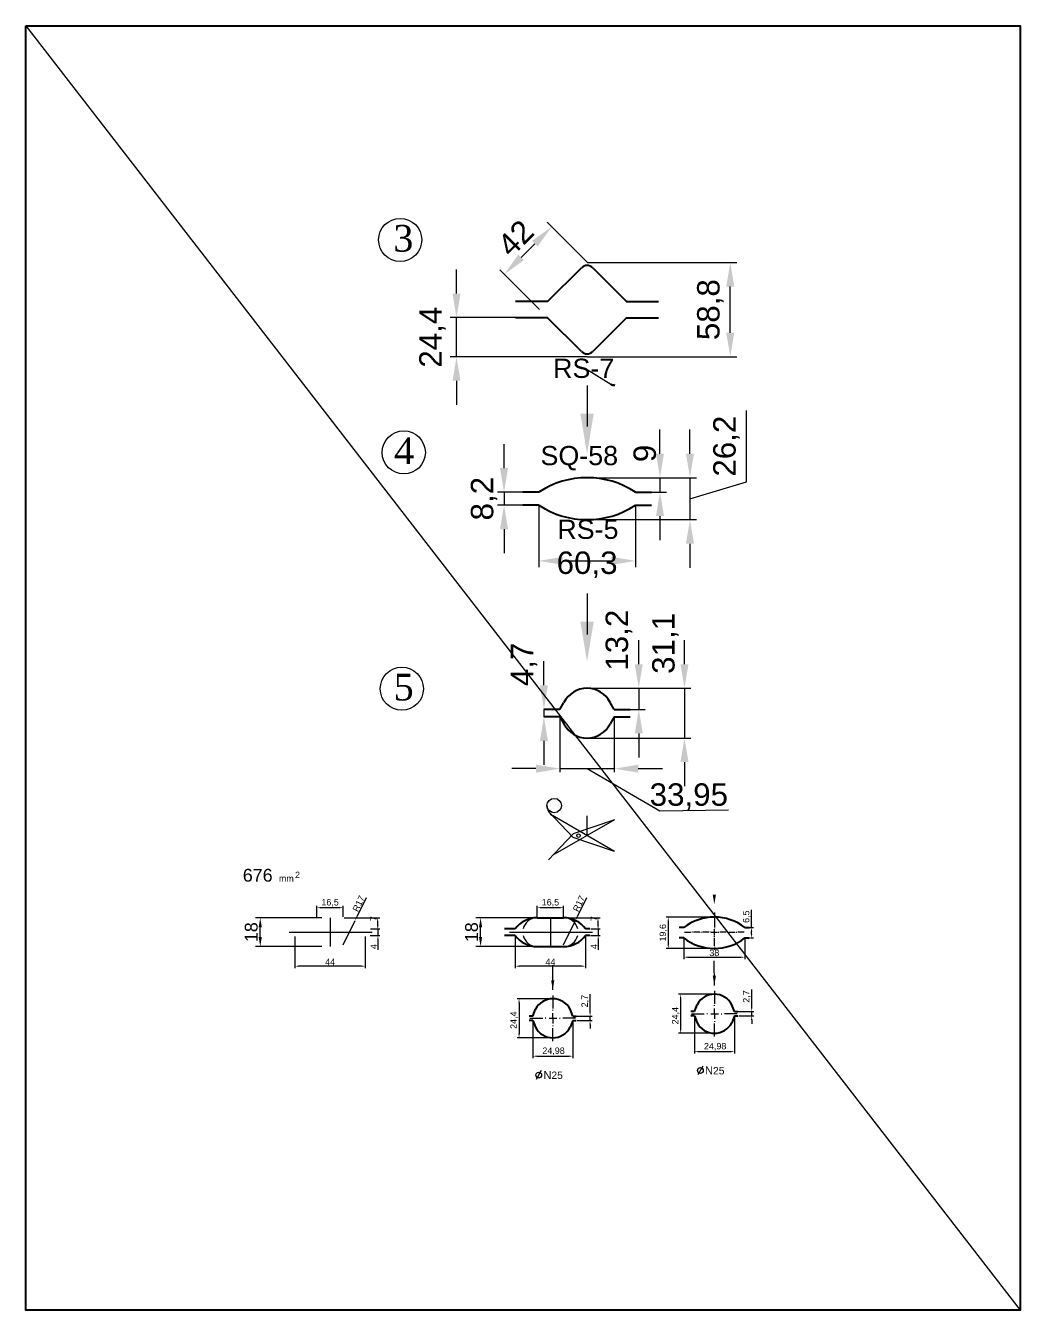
# Model space of a CAD drawing. Header units: millimetres. Extents: x -954 to 34898, y -2134 to 12006.
# Drawn here: x 10883 to 11504, y 5590 to 6392 of the extents above; entities that cross this region are included whole.
import ezdxf

# ---------------------------------------------------------------- set-up
doc = ezdxf.new("R2010")
doc.units = ezdxf.units.MM
doc.header["$LTSCALE"] = 3
doc.linetypes.add('ACAD_ISO02W100', pattern=[15, 12, -3])
for name, color, linetype, lineweight in [('apm', 4, 'Continuous', 30), ('apm2', 6, 'Continuous', 30), ('Main', 1, 'Continuous', 40), ('Quota', 3, 'Continuous', 40), ('T', 5, 'ACAD_ISO02W100', 30), ('контурная', 7, 'Continuous', 50), ('размерные', 7, 'Continuous', 25), ('тонкая', 7, 'Continuous', 20), ('тонкий', 7, 'Continuous', 20)]:
    doc.layers.add(name, color=color, linetype=linetype, lineweight=lineweight)
doc.layers.add('Layer1', color=3, linetype='Continuous')
doc.layers.add('осевая', color=4, linetype='Continuous')
doc.styles.add('s1v4', font='arial.ttf', dxfattribs={"height": 4})
doc.styles.add('s2.2v4', font='arial.ttf', dxfattribs={"height": 8})
doc.styles.add('s2v4', font='arial.ttf', dxfattribs={"height": 8})
doc.styles.get("Standard").update_dxf_attribs({"font": 'arial.ttf'})
doc.dimstyles.new('Copy(2) of Copy(3) of ISO-25', dxfattribs={"dimtxt": 18, "dimasz": 25, "dimexe": 4, "dimexo": 0, "dimgap": 6, "dimtad": 1, "dimtxsty": 'Standard', "dimcen": 5, "dimadec": 0, "dimazin": 0, "dimtfac": 1, "dimtmove": 0, "dimatfit": 3, "dimfxl": 1, "dimarcsym": 0})
doc.dimstyles.new('ISO-25', dxfattribs={"dimtxt": 2.5, "dimasz": 2.5, "dimexe": 1.25, "dimexo": 0.625, "dimtad": 1, "dimtxsty": 'Standard', "dimcen": 2.5, "dimadec": 0, "dimazin": 0, "dimtfac": 1, "dimtmove": 0, "dimatfit": 3, "dimfxl": 1, "dimarcsym": 0})
doc.dimstyles.new('s2v4$0', dxfattribs={"dimtxt": 8, "dimasz": 6, "dimexe": 3, "dimexo": 0, "dimgap": 1.5, "dimtad": 1, "dimtxsty": 'Standard', "dimcen": 2.5, "dimadec": 0, "dimazin": 0, "dimtfac": 1, "dimtmove": 0, "dimatfit": 3, "dimfxl": 1, "dimarcsym": 0})

# ---------------------------------------------------------------- blocks, each defined once
blk = doc.blocks.new('*D1512')
at = {"color": 0, "lineweight": -2, "transparency": 16777216}
for p, q in [((11300.15, 5773.16), (11300.15, 5750.2)), ((11325.13, 5773.16), (11325.13, 5750.2)), ((11302.65, 5751.45), (11322.63, 5751.45))]:
    blk.add_line(p, q, dxfattribs=at)
at = {"color": 0, "transparency": 16777216}
for points in [[(11302.65, 5751.87), (11302.65, 5751.04), (11300.15, 5751.45)], [(11322.63, 5751.87), (11322.63, 5751.04), (11325.13, 5751.45)]]:
    blk.add_solid(points, dxfattribs=at)
at = {"layer": 'Defpoints', "color": 0, "transparency": 16777216}
for p in [(11300.15, 5773.78), (11325.13, 5773.78), (11325.13, 5751.45)]:
    blk.add_point(p, dxfattribs=at)
at = {"color": 0, "transparency": 16777216, "insert": (11313.1, 5754.48), "char_height": 4, "attachment_point": 5}
blk.add_mtext('24,98', dxfattribs=at)
blk = doc.blocks.new('*D1513')
at = {"color": 0, "lineweight": -2, "transparency": 16777216}
for p, q in [((11335.91, 5778.98), (11335.91, 5790.15)), ((11327.31, 5776.48), (11337.16, 5776.48)), ((11335.91, 5773.78), (11335.91, 5776.48)), ((11327.94, 5773.78), (11337.16, 5773.78)), ((11335.91, 5771.28), (11335.91, 5768.78))]:
    blk.add_line(p, q, dxfattribs=at)
at = {"color": 0, "transparency": 16777216}
for points in [[(11335.49, 5778.98), (11336.33, 5778.98), (11335.91, 5776.48)], [(11335.49, 5771.28), (11336.33, 5771.28), (11335.91, 5773.78)]]:
    blk.add_solid(points, dxfattribs=at)
at = {"layer": 'Defpoints', "color": 0, "transparency": 16777216}
for p in [(11326.69, 5776.48), (11335.91, 5776.48), (11327.31, 5773.78)]:
    blk.add_point(p, dxfattribs=at)
at = {"color": 0, "transparency": 16777216, "insert": (11332.88, 5785.85), "char_height": 4, "attachment_point": 5, "rotation": 90}
blk.add_mtext('2,7', dxfattribs=at)
blk = doc.blocks.new('*D1514')
at = {"color": 0, "lineweight": -2, "transparency": 16777216}
for p, q in [((11311.96, 5787.33), (11290.3, 5787.33)), ((11291.55, 5784.83), (11291.55, 5765.43)), ((11312.01, 5762.93), (11290.3, 5762.93))]:
    blk.add_line(p, q, dxfattribs=at)
at = {"color": 0, "transparency": 16777216}
for points in [[(11291.14, 5784.83), (11291.97, 5784.83), (11291.55, 5787.33)], [(11291.14, 5765.43), (11291.97, 5765.43), (11291.55, 5762.93)]]:
    blk.add_solid(points, dxfattribs=at)
at = {"layer": 'Defpoints', "color": 0, "transparency": 16777216}
for p in [(11312.59, 5787.33), (11291.55, 5762.93), (11312.64, 5762.93)]:
    blk.add_point(p, dxfattribs=at)
at = {"color": 0, "transparency": 16777216, "insert": (11288.52, 5773.89), "char_height": 4, "attachment_point": 5, "rotation": 90}
blk.add_mtext('24,4', dxfattribs=at)
blk = doc.blocks.new('*D1516')
at = {"color": 0, "lineweight": -2, "transparency": 16777216}
for p, q in [((11293.58, 5821.8), (11293.58, 5809.17)), ((11331.58, 5821.81), (11331.58, 5809.17)), ((11296.08, 5810.42), (11329.08, 5810.42))]:
    blk.add_line(p, q, dxfattribs=at)
at = {"color": 0, "transparency": 16777216}
for points in [[(11296.08, 5810.83), (11296.08, 5810), (11293.58, 5810.42)], [(11329.08, 5810.83), (11329.08, 5810), (11331.58, 5810.42)]]:
    blk.add_solid(points, dxfattribs=at)
at = {"layer": 'Defpoints', "color": 0, "transparency": 16777216}
for p in [(11293.58, 5822.42), (11331.58, 5822.43), (11331.58, 5810.42)]:
    blk.add_point(p, dxfattribs=at)
at = {"color": 0, "transparency": 16777216, "insert": (11312.59, 5813.08), "char_height": 4, "attachment_point": 5}
blk.add_mtext('38', dxfattribs=at)
blk = doc.blocks.new('*D1517')
at = {"color": 0, "lineweight": -2, "transparency": 16777216}
for p, q in [((11313.97, 5835.48), (11282.55, 5835.48)), ((11283.8, 5832.98), (11283.8, 5818.38)), ((11311.96, 5815.88), (11282.55, 5815.88))]:
    blk.add_line(p, q, dxfattribs=at)
at = {"color": 0, "transparency": 16777216}
for points in [[(11283.38, 5832.98), (11284.21, 5832.98), (11283.8, 5835.48)], [(11283.38, 5818.38), (11284.21, 5818.38), (11283.8, 5815.88)]]:
    blk.add_solid(points, dxfattribs=at)
at = {"layer": 'Defpoints', "color": 0, "transparency": 16777216}
for p in [(11314.6, 5835.48), (11283.8, 5815.88), (11312.59, 5815.88)]:
    blk.add_point(p, dxfattribs=at)
at = {"color": 0, "transparency": 16777216, "insert": (11280.77, 5825.68), "char_height": 4, "attachment_point": 5, "rotation": 90}
blk.add_mtext('19,6', dxfattribs=at)
blk = doc.blocks.new('*D1518')
at = {"color": 0, "lineweight": -2, "transparency": 16777216}
for p, q in [((11335.85, 5828.93), (11335.85, 5840.02)), ((11334.69, 5828.93), (11337.1, 5828.93)), ((11335.85, 5824.93), (11335.85, 5826.43)), ((11335.07, 5822.43), (11337.1, 5822.43))]:
    blk.add_line(p, q, dxfattribs=at)
at = {"color": 0, "transparency": 16777216}
for points in [[(11335.44, 5826.43), (11336.27, 5826.43), (11335.85, 5828.93)], [(11335.44, 5824.93), (11336.27, 5824.93), (11335.85, 5822.43)]]:
    blk.add_solid(points, dxfattribs=at)
at = {"layer": 'Defpoints', "color": 0, "transparency": 16777216}
for p in [(11334.07, 5828.93), (11335.85, 5828.93), (11334.45, 5822.43)]:
    blk.add_point(p, dxfattribs=at)
at = {"color": 0, "transparency": 16777216, "insert": (11332.82, 5835.72), "char_height": 4, "attachment_point": 5, "rotation": 90}
blk.add_mtext('6,5', dxfattribs=at)
blk = doc.blocks.new('*D1519')
at = {"color": 0, "lineweight": -2, "transparency": 16777216}
for p, q in [((11199.23, 5770.32), (11199.23, 5747.37)), ((11224.21, 5770.32), (11224.21, 5747.37)), ((11201.73, 5748.62), (11221.71, 5748.62))]:
    blk.add_line(p, q, dxfattribs=at)
at = {"color": 0, "transparency": 16777216}
for points in [[(11201.73, 5749.03), (11201.73, 5748.2), (11199.23, 5748.62)], [(11221.71, 5749.03), (11221.71, 5748.2), (11224.21, 5748.62)]]:
    blk.add_solid(points, dxfattribs=at)
at = {"layer": 'Defpoints', "color": 0, "transparency": 16777216}
for p in [(11199.23, 5770.95), (11224.21, 5770.95), (11224.21, 5748.62)]:
    blk.add_point(p, dxfattribs=at)
at = {"color": 0, "transparency": 16777216, "insert": (11212.18, 5751.65), "char_height": 4, "attachment_point": 5}
blk.add_mtext('24,98', dxfattribs=at)
blk = doc.blocks.new('*D1520')
at = {"color": 0, "lineweight": -2, "transparency": 16777216}
for p, q in [((11234.99, 5776.15), (11234.99, 5787.31)), ((11226.39, 5773.65), (11236.24, 5773.65)), ((11227.01, 5770.95), (11236.24, 5770.95)), ((11234.99, 5770.95), (11234.99, 5773.65)), ((11234.99, 5768.45), (11234.99, 5765.95))]:
    blk.add_line(p, q, dxfattribs=at)
at = {"color": 0, "transparency": 16777216}
for points in [[(11234.57, 5776.15), (11235.4, 5776.15), (11234.99, 5773.65)], [(11234.57, 5768.45), (11235.4, 5768.45), (11234.99, 5770.95)]]:
    blk.add_solid(points, dxfattribs=at)
at = {"layer": 'Defpoints', "color": 0, "transparency": 16777216}
for p in [(11225.76, 5773.65), (11226.39, 5770.95), (11234.99, 5773.65)]:
    blk.add_point(p, dxfattribs=at)
at = {"color": 0, "transparency": 16777216, "insert": (11231.96, 5783.01), "char_height": 4, "attachment_point": 5, "rotation": 90}
blk.add_mtext('2,7', dxfattribs=at)
blk = doc.blocks.new('*D1521')
at = {"color": 0, "lineweight": -2, "transparency": 16777216}
for p, q in [((11211.04, 5784.5), (11189.38, 5784.5)), ((11190.63, 5782), (11190.63, 5762.6)), ((11211.09, 5760.1), (11189.38, 5760.1))]:
    blk.add_line(p, q, dxfattribs=at)
at = {"color": 0, "transparency": 16777216}
for points in [[(11190.21, 5782), (11191.05, 5782), (11190.63, 5784.5)], [(11190.21, 5762.6), (11191.05, 5762.6), (11190.63, 5760.1)]]:
    blk.add_solid(points, dxfattribs=at)
at = {"layer": 'Defpoints', "color": 0, "transparency": 16777216}
for p in [(11211.67, 5784.5), (11190.63, 5760.1), (11211.72, 5760.1)]:
    blk.add_point(p, dxfattribs=at)
at = {"color": 0, "transparency": 16777216, "insert": (11187.6, 5771.06), "char_height": 4, "attachment_point": 5, "rotation": 90}
blk.add_mtext('24,4', dxfattribs=at)
blk = doc.blocks.new('*D1522')
at = {"color": 0, "lineweight": -2, "transparency": 16777216}
for p, q in [((11219.09, 5835.05), (11241.19, 5835.05)), ((11239.94, 5830.55), (11239.94, 5832.55)), ((11235.53, 5828.05), (11241.19, 5828.05))]:
    blk.add_line(p, q, dxfattribs=at)
at = {"color": 0, "transparency": 16777216}
for points in [[(11239.52, 5832.55), (11240.35, 5832.55), (11239.94, 5835.05)], [(11239.52, 5830.55), (11240.35, 5830.55), (11239.94, 5828.05)]]:
    blk.add_solid(points, dxfattribs=at)
at = {"layer": 'Defpoints', "color": 0, "transparency": 16777216}
for p in [(11218.47, 5835.05), (11239.94, 5835.05), (11234.9, 5828.05)]:
    blk.add_point(p, dxfattribs=at)
at = {"color": 0, "transparency": 16777216, "insert": (11237.31, 5834.53), "char_height": 4, "attachment_point": 5, "rotation": 90}
blk.add_mtext('7', dxfattribs=at)
blk = doc.blocks.new('*D1523')
at = {"color": 0, "lineweight": -2, "transparency": 16777216}
for p, q in [((11201.97, 5835.68), (11201.97, 5842.59)), ((11215.97, 5841.34), (11204.47, 5841.34)), ((11218.47, 5835.68), (11218.47, 5842.59))]:
    blk.add_line(p, q, dxfattribs=at)
at = {"color": 0, "transparency": 16777216}
for points in [[(11204.47, 5841.75), (11204.47, 5840.92), (11201.97, 5841.34)], [(11215.97, 5841.75), (11215.97, 5840.92), (11218.47, 5841.34)]]:
    blk.add_solid(points, dxfattribs=at)
at = {"layer": 'Defpoints', "color": 0, "transparency": 16777216}
for p in [(11201.97, 5841.34), (11201.97, 5835.05), (11218.47, 5835.05)]:
    blk.add_point(p, dxfattribs=at)
at = {"color": 0, "transparency": 16777216, "insert": (11210.22, 5844.36), "char_height": 4, "attachment_point": 5}
blk.add_mtext('16,5', dxfattribs=at)
blk = doc.blocks.new('*D1524')
at = {"color": 0, "lineweight": -2, "transparency": 16777216}
for p, q in [((11232.74, 5847.59), (11226.95, 5835.61)), ((11218.47, 5818.05), (11225.87, 5833.36))]:
    blk.add_line(p, q, dxfattribs=at)
at = {"color": 0, "transparency": 16777216}
blk.add_solid([(11226.58, 5835.79), (11227.33, 5835.43), (11225.87, 5833.36)], dxfattribs=at)
at = {"layer": 'Defpoints', "color": 0, "transparency": 16777216}
for p in [(11225.87, 5833.36), (11218.47, 5818.05)]:
    blk.add_point(p, dxfattribs=at)
at = {"color": 0, "transparency": 16777216, "insert": (11228.02, 5843.87), "char_height": 4, "attachment_point": 5, "rotation": 64.20766}
blk.add_mtext('R17', dxfattribs=at)
blk = doc.blocks.new('*D1525')
at = {"color": 0, "lineweight": -2, "transparency": 16777216}
for p, q in [((11240.08, 5830.55), (11240.08, 5833.05)), ((11235.53, 5828.05), (11241.33, 5828.05)), ((11240.08, 5828.05), (11240.08, 5824.05)), ((11235.18, 5824.05), (11241.33, 5824.05)), ((11240.08, 5821.55), (11240.08, 5815.03))]:
    blk.add_line(p, q, dxfattribs=at)
at = {"color": 0, "transparency": 16777216}
for points in [[(11239.66, 5830.55), (11240.5, 5830.55), (11240.08, 5828.05)], [(11239.66, 5821.55), (11240.5, 5821.55), (11240.08, 5824.05)]]:
    blk.add_solid(points, dxfattribs=at)
at = {"layer": 'Defpoints', "color": 0, "transparency": 16777216}
for p in [(11234.9, 5828.05), (11234.55, 5824.05), (11240.08, 5824.05)]:
    blk.add_point(p, dxfattribs=at)
at = {"color": 0, "transparency": 16777216, "insert": (11237.45, 5817.04), "char_height": 4, "attachment_point": 5, "rotation": 90}
blk.add_mtext('4', dxfattribs=at)
blk = doc.blocks.new('*D1526')
at = {"color": 0, "lineweight": -2, "transparency": 16777216}
for p, q in [((11188.22, 5823.43), (11188.22, 5803.56)), ((11232.22, 5823.43), (11232.22, 5803.56)), ((11229.72, 5804.81), (11190.72, 5804.81))]:
    blk.add_line(p, q, dxfattribs=at)
at = {"color": 0, "transparency": 16777216}
for points in [[(11190.72, 5805.23), (11190.72, 5804.39), (11188.22, 5804.81)], [(11229.72, 5805.23), (11229.72, 5804.39), (11232.22, 5804.81)]]:
    blk.add_solid(points, dxfattribs=at)
at = {"layer": 'Defpoints', "color": 0, "transparency": 16777216}
for p in [(11188.22, 5824.05), (11232.22, 5824.05), (11188.22, 5804.81)]:
    blk.add_point(p, dxfattribs=at)
at = {"color": 0, "transparency": 16777216, "insert": (11210.22, 5807.43), "char_height": 4, "attachment_point": 5}
blk.add_mtext('44', dxfattribs=at)
blk = doc.blocks.new('*D1527')
at = {"color": 0, "lineweight": -2, "transparency": 16777216}
for p, q in [((11293.94, 5993.4), (11293.94, 6008.4)), ((11233.12, 5978.4), (11297.94, 5978.4)), ((11293.94, 5978.4), (11293.94, 5947.3)), ((11233.12, 5947.3), (11297.94, 5947.3)), ((11293.94, 5932.3), (11293.94, 5917.3))]:
    blk.add_line(p, q, dxfattribs=at)
at = {"color": 0, "transparency": 16777216}
for points in [[(11291.44, 5993.4), (11296.44, 5993.4), (11293.94, 5978.4)], [(11291.44, 5932.3), (11296.44, 5932.3), (11293.94, 5947.3)]]:
    blk.add_solid(points, dxfattribs=at)
at = {"layer": 'Defpoints', "color": 0, "transparency": 16777216}
for p in [(11233.12, 5978.4), (11233.12, 5947.3), (11293.94, 5947.3)]:
    blk.add_point(p, dxfattribs=at)
at = {"color": 0, "transparency": 16777216, "insert": (11282.07, 6006.39), "char_height": 14, "attachment_point": 5, "rotation": 90}
blk.add_mtext('31,1', dxfattribs=at)
blk = doc.blocks.new('*D1528')
at = {"color": 0, "lineweight": -2, "transparency": 16777216}
for p, q in [((11206.17, 5980.2), (11206.17, 5995.2)), ((11206.17, 5965.2), (11210.17, 5965.2)), ((11206.17, 5965.2), (11206.17, 5960.5)), ((11206.17, 5960.5), (11210.17, 5960.5)), ((11206.17, 5945.5), (11206.17, 5930.5))]:
    blk.add_line(p, q, dxfattribs=at)
at = {"color": 0, "transparency": 16777216}
for points in [[(11203.67, 5980.2), (11208.67, 5980.2), (11206.17, 5965.2)], [(11203.67, 5945.5), (11208.67, 5945.5), (11206.17, 5960.5)]]:
    blk.add_solid(points, dxfattribs=at)
at = {"layer": 'Defpoints', "color": 0, "transparency": 16777216}
for p in [(11206.17, 5965.2), (11206.17, 5960.5), (11206.17, 5960.5)]:
    blk.add_point(p, dxfattribs=at)
at = {"color": 0, "transparency": 16777216, "insert": (11193.78, 5993.28), "char_height": 14, "attachment_point": 5, "rotation": 90}
blk.add_mtext('4,7', dxfattribs=at)
blk = doc.blocks.new('*D1529')
at = {"color": 0, "lineweight": -2, "transparency": 16777216}
for p, q in [((11265.39, 5993.4), (11265.39, 6008.4)), ((11233.12, 5978.4), (11269.39, 5978.4)), ((11265.39, 5978.4), (11265.39, 5965.2)), ((11252.55, 5965.2), (11269.39, 5965.2)), ((11265.39, 5950.2), (11265.39, 5935.2))]:
    blk.add_line(p, q, dxfattribs=at)
at = {"color": 0, "transparency": 16777216}
for points in [[(11262.89, 5993.4), (11267.89, 5993.4), (11265.39, 5978.4)], [(11262.89, 5950.2), (11267.89, 5950.2), (11265.39, 5965.2)]]:
    blk.add_solid(points, dxfattribs=at)
at = {"layer": 'Defpoints', "color": 0, "transparency": 16777216}
for p in [(11233.12, 5978.4), (11252.55, 5965.2), (11265.39, 5965.2)]:
    blk.add_point(p, dxfattribs=at)
at = {"color": 0, "transparency": 16777216, "insert": (11252.98, 6008.4), "char_height": 14, "attachment_point": 5, "rotation": 90}
blk.add_mtext('13,2', dxfattribs=at)
blk = doc.blocks.new('*D1530')
at = {"color": 0, "lineweight": -2, "transparency": 16777216}
for p, q in [((11332.6, 6107.33), (11332.6, 6151.79)), ((11297.36, 6124.86), (11297.36, 6139.86)), ((11233.12, 6109.86), (11301.36, 6109.86)), ((11297.36, 6109.86), (11297.36, 6083.66)), ((11297.36, 6109.86), (11297.36, 6083.66)), ((11297.36, 6096.76), (11332.6, 6107.33)), ((11233.12, 6083.66), (11301.36, 6083.66)), ((11297.36, 6068.66), (11297.36, 6053.66))]:
    blk.add_line(p, q, dxfattribs=at)
at = {"color": 0, "transparency": 16777216}
for points in [[(11294.86, 6124.86), (11299.86, 6124.86), (11297.36, 6109.86)], [(11294.86, 6068.66), (11299.86, 6068.66), (11297.36, 6083.66)]]:
    blk.add_solid(points, dxfattribs=at)
at = {"layer": 'Defpoints', "color": 0, "transparency": 16777216}
for p in [(11233.12, 6109.86), (11233.12, 6083.66), (11297.36, 6083.66)]:
    blk.add_point(p, dxfattribs=at)
at = {"color": 0, "transparency": 16777216, "insert": (11320.19, 6129.56), "char_height": 14, "attachment_point": 5, "rotation": 90}
blk.add_mtext('26,2', dxfattribs=at)
blk = doc.blocks.new('*D1531')
at = {"color": 0, "lineweight": -2, "transparency": 16777216}
for p, q in [((11278.65, 6124.86), (11278.65, 6139.86)), ((11233.12, 6109.86), (11282.65, 6109.86)), ((11278.65, 6109.86), (11278.65, 6100.86)), ((11263.27, 6100.86), (11282.65, 6100.86)), ((11278.65, 6085.86), (11278.65, 6070.86))]:
    blk.add_line(p, q, dxfattribs=at)
at = {"color": 0, "transparency": 16777216}
for points in [[(11276.15, 6124.86), (11281.15, 6124.86), (11278.65, 6109.86)], [(11276.15, 6085.86), (11281.15, 6085.86), (11278.65, 6100.86)]]:
    blk.add_solid(points, dxfattribs=at)
at = {"layer": 'Defpoints', "color": 0, "transparency": 16777216}
for p in [(11233.12, 6109.86), (11263.27, 6100.86), (11278.65, 6100.86)]:
    blk.add_point(p, dxfattribs=at)
at = {"color": 0, "transparency": 16777216, "insert": (11269.19, 6125.02), "char_height": 14, "attachment_point": 5, "rotation": 90}
blk.add_mtext('9', dxfattribs=at)
blk = doc.blocks.new('*D1532')
at = {"color": 0, "lineweight": -2, "transparency": 16777216}
for p, q in [((11181.25, 6115.86), (11181.25, 6130.86)), ((11192.97, 6100.86), (11177.25, 6100.86)), ((11181.25, 6100.86), (11181.25, 6092.66)), ((11192.97, 6092.66), (11177.25, 6092.66)), ((11181.25, 6077.66), (11181.25, 6062.66))]:
    blk.add_line(p, q, dxfattribs=at)
at = {"color": 0, "transparency": 16777216}
for points in [[(11178.75, 6115.86), (11183.75, 6115.86), (11181.25, 6100.86)], [(11178.75, 6077.66), (11183.75, 6077.66), (11181.25, 6092.66)]]:
    blk.add_solid(points, dxfattribs=at)
at = {"layer": 'Defpoints', "color": 0, "transparency": 16777216}
for p in [(11192.97, 6100.86), (11181.25, 6092.66), (11192.97, 6092.66)]:
    blk.add_point(p, dxfattribs=at)
at = {"color": 0, "transparency": 16777216, "insert": (11168.83, 6096.76), "char_height": 14, "attachment_point": 5, "rotation": 90}
blk.add_mtext('8,2', dxfattribs=at)
blk = doc.blocks.new('*D1533')
at = {"color": 0, "lineweight": -2, "transparency": 16777216}
for p, q in [((11202.97, 6092.66), (11202.97, 6053.93)), ((11263.27, 6092.66), (11263.27, 6053.93)), ((11217.97, 6057.93), (11248.27, 6057.93))]:
    blk.add_line(p, q, dxfattribs=at)
at = {"color": 0, "transparency": 16777216}
for points in [[(11217.97, 6060.43), (11217.97, 6055.43), (11202.97, 6057.93)], [(11248.27, 6060.43), (11248.27, 6055.43), (11263.27, 6057.93)]]:
    blk.add_solid(points, dxfattribs=at)
at = {"layer": 'Defpoints', "color": 0, "transparency": 16777216}
for p in [(11202.97, 6092.66), (11263.27, 6092.66), (11263.27, 6057.93)]:
    blk.add_point(p, dxfattribs=at)
at = {"color": 0, "transparency": 16777216, "insert": (11233.12, 6055.46), "char_height": 14, "attachment_point": 5}
blk.add_mtext('60,3', dxfattribs=at)
blk = doc.blocks.new('*D1534')
at = {"color": 0, "lineweight": -2, "transparency": 16777216}
for p, q in [((11151.58, 6224.8), (11151.58, 6239.8)), ((11198.42, 6209.8), (11147.58, 6209.8)), ((11151.58, 6185.4), (11151.58, 6209.8)), ((11233.12, 6185.4), (11147.58, 6185.4)), ((11151.58, 6170.4), (11151.58, 6155.4))]:
    blk.add_line(p, q, dxfattribs=at)
at = {"color": 0, "transparency": 16777216}
for points in [[(11149.08, 6224.8), (11154.08, 6224.8), (11151.58, 6209.8)], [(11149.08, 6170.4), (11154.08, 6170.4), (11151.58, 6185.4)]]:
    blk.add_solid(points, dxfattribs=at)
at = {"layer": 'Defpoints', "color": 0, "transparency": 16777216}
for p in [(11151.58, 6209.8), (11198.42, 6209.8), (11233.12, 6185.4)]:
    blk.add_point(p, dxfattribs=at)
at = {"color": 0, "transparency": 16777216, "insert": (11136.6, 6197.6), "char_height": 14, "attachment_point": 5, "rotation": 90}
blk.add_mtext('24,4', dxfattribs=at)
blk = doc.blocks.new('*D1535')
at = {"color": 0, "lineweight": -2, "transparency": 16777216}
for p, q in [((11233.12, 6244.5), (11208.23, 6269.38)), ((11200.45, 6255.95), (11191.96, 6247.46)), ((11203.42, 6214.8), (11178.53, 6239.69))]:
    blk.add_line(p, q, dxfattribs=at)
at = {"color": 0, "transparency": 16777216}
for points in [[(11198.68, 6257.72), (11202.22, 6254.18), (11211.06, 6266.56)], [(11190.2, 6249.23), (11193.73, 6245.7), (11181.36, 6236.86)]]:
    blk.add_solid(points, dxfattribs=at)
at = {"layer": 'Defpoints', "color": 0, "transparency": 16777216}
for p in [(11233.12, 6244.5), (11181.36, 6236.86), (11203.42, 6214.8)]:
    blk.add_point(p, dxfattribs=at)
at = {"color": 0, "transparency": 16777216, "insert": (11188.41, 6259.5), "char_height": 14, "attachment_point": 5, "rotation": 45}
blk.add_mtext('42', dxfattribs=at)
blk = doc.blocks.new('*D1536')
at = {"color": 0, "lineweight": -2, "transparency": 16777216}
for p, q in [((11233.12, 6244.2), (11326.54, 6244.2)), ((11322.54, 6200.4), (11322.54, 6229.2)), ((11233.12, 6185.4), (11326.54, 6185.4))]:
    blk.add_line(p, q, dxfattribs=at)
at = {"color": 0, "transparency": 16777216}
for points in [[(11320.04, 6229.2), (11325.04, 6229.2), (11322.54, 6244.2)], [(11320.04, 6200.4), (11325.04, 6200.4), (11322.54, 6185.4)]]:
    blk.add_solid(points, dxfattribs=at)
at = {"layer": 'Defpoints', "color": 0, "transparency": 16777216}
for p in [(11233.12, 6244.2), (11322.54, 6244.2), (11233.12, 6185.4)]:
    blk.add_point(p, dxfattribs=at)
at = {"color": 0, "transparency": 16777216, "insert": (11310.13, 6214.8), "char_height": 14, "attachment_point": 5, "rotation": 90}
blk.add_mtext('58,8', dxfattribs=at)
blk = doc.blocks.new('*D1541')
at = {"layer": 'Defpoints', "color": 0, "transparency": 16777216}
for p in [(11166.61, 5835.05), (11205.16, 5835.05), (11205.16, 5817.05)]:
    blk.add_point(p, dxfattribs=at)
at = {"layer": 'контурная', "color": 0, "lineweight": -2, "transparency": 16777216}
for p, q in [((11205.16, 5835.05), (11163.61, 5835.05)), ((11166.61, 5823.05), (11166.61, 5829.05)), ((11205.16, 5817.05), (11163.61, 5817.05))]:
    blk.add_line(p, q, dxfattribs=at)
at = {"layer": 'контурная', "color": 0, "transparency": 16777216}
for points in [[(11165.61, 5829.05), (11167.61, 5829.05), (11166.61, 5835.05)], [(11165.61, 5823.05), (11167.61, 5823.05), (11166.61, 5817.05)]]:
    blk.add_solid(points, dxfattribs=at)
at = {"layer": 'контурная', "color": 0, "transparency": 16777216, "insert": (11161.02, 5826.05), "char_height": 8, "attachment_point": 5, "rotation": 90}
blk.add_mtext('18', dxfattribs=at)
blk = doc.blocks.new('*D1515')
at = {"color": 0, "lineweight": -2, "transparency": 16777216}
for p, q in [((11081.51, 5835.05), (11103.6, 5835.05)), ((11102.35, 5830.55), (11102.35, 5832.55)), ((11097.94, 5828.05), (11103.6, 5828.05))]:
    blk.add_line(p, q, dxfattribs=at)
at = {"color": 0, "transparency": 16777216}
for points in [[(11101.93, 5832.55), (11102.77, 5832.55), (11102.35, 5835.05)], [(11101.93, 5830.55), (11102.77, 5830.55), (11102.35, 5828.05)]]:
    blk.add_solid(points, dxfattribs=at)
at = {"layer": 'Defpoints', "color": 0, "transparency": 16777216}
for p in [(11080.88, 5835.05), (11102.35, 5835.05), (11097.31, 5828.05)]:
    blk.add_point(p, dxfattribs=at)
at = {"color": 0, "transparency": 16777216, "insert": (11099.73, 5834.53), "char_height": 4, "attachment_point": 5, "rotation": 90}
blk.add_mtext('7', dxfattribs=at)
blk = doc.blocks.new('*D1537')
at = {"color": 0, "lineweight": -2, "transparency": 16777216}
for p, q in [((11064.38, 5835.68), (11064.38, 5842.59)), ((11078.38, 5841.34), (11066.88, 5841.34)), ((11080.88, 5835.68), (11080.88, 5842.59))]:
    blk.add_line(p, q, dxfattribs=at)
at = {"color": 0, "transparency": 16777216}
for points in [[(11066.88, 5841.75), (11066.88, 5840.92), (11064.38, 5841.34)], [(11078.38, 5841.75), (11078.38, 5840.92), (11080.88, 5841.34)]]:
    blk.add_solid(points, dxfattribs=at)
at = {"layer": 'Defpoints', "color": 0, "transparency": 16777216}
for p in [(11064.38, 5841.34), (11064.38, 5835.05), (11080.88, 5835.05)]:
    blk.add_point(p, dxfattribs=at)
at = {"color": 0, "transparency": 16777216, "insert": (11072.63, 5844.36), "char_height": 4, "attachment_point": 5}
blk.add_mtext('16,5', dxfattribs=at)
blk = doc.blocks.new('*D1538')
at = {"color": 0, "lineweight": -2, "transparency": 16777216}
for p, q in [((11095.16, 5847.59), (11089.37, 5835.61)), ((11080.88, 5818.05), (11088.28, 5833.36))]:
    blk.add_line(p, q, dxfattribs=at)
at = {"color": 0, "transparency": 16777216}
blk.add_solid([(11088.99, 5835.79), (11089.74, 5835.43), (11088.28, 5833.36)], dxfattribs=at)
at = {"layer": 'Defpoints', "color": 0, "transparency": 16777216}
for p in [(11088.28, 5833.36), (11080.88, 5818.05)]:
    blk.add_point(p, dxfattribs=at)
at = {"color": 0, "transparency": 16777216, "insert": (11090.44, 5843.87), "char_height": 4, "attachment_point": 5, "rotation": 64.20766}
blk.add_mtext('R17', dxfattribs=at)
blk = doc.blocks.new('*D1539')
at = {"color": 0, "lineweight": -2, "transparency": 16777216}
for p, q in [((11102.49, 5830.55), (11102.49, 5833.05)), ((11097.94, 5828.05), (11103.74, 5828.05)), ((11102.49, 5828.05), (11102.49, 5824.05)), ((11097.59, 5824.05), (11103.74, 5824.05)), ((11102.49, 5821.55), (11102.49, 5815.03))]:
    blk.add_line(p, q, dxfattribs=at)
at = {"color": 0, "transparency": 16777216}
for points in [[(11102.08, 5830.55), (11102.91, 5830.55), (11102.49, 5828.05)], [(11102.08, 5821.55), (11102.91, 5821.55), (11102.49, 5824.05)]]:
    blk.add_solid(points, dxfattribs=at)
at = {"layer": 'Defpoints', "color": 0, "transparency": 16777216}
for p in [(11097.31, 5828.05), (11096.96, 5824.05), (11102.49, 5824.05)]:
    blk.add_point(p, dxfattribs=at)
at = {"color": 0, "transparency": 16777216, "insert": (11099.87, 5817.04), "char_height": 4, "attachment_point": 5, "rotation": 90}
blk.add_mtext('4', dxfattribs=at)
blk = doc.blocks.new('*D1540')
at = {"color": 0, "lineweight": -2, "transparency": 16777216}
for p, q in [((11050.63, 5823.43), (11050.63, 5803.56)), ((11094.63, 5823.43), (11094.63, 5803.56)), ((11092.13, 5804.81), (11053.13, 5804.81))]:
    blk.add_line(p, q, dxfattribs=at)
at = {"color": 0, "transparency": 16777216}
for points in [[(11053.13, 5805.23), (11053.13, 5804.39), (11050.63, 5804.81)], [(11092.13, 5805.23), (11092.13, 5804.39), (11094.63, 5804.81)]]:
    blk.add_solid(points, dxfattribs=at)
at = {"layer": 'Defpoints', "color": 0, "transparency": 16777216}
for p in [(11050.63, 5824.05), (11094.63, 5824.05), (11050.63, 5804.81)]:
    blk.add_point(p, dxfattribs=at)
at = {"color": 0, "transparency": 16777216, "insert": (11072.63, 5807.43), "char_height": 4, "attachment_point": 5}
blk.add_mtext('44', dxfattribs=at)
blk = doc.blocks.new('*D1542')
at = {"layer": 'Defpoints', "color": 0, "transparency": 16777216}
for p in [(11029.02, 5835.05), (11067.57, 5835.05), (11067.57, 5817.05)]:
    blk.add_point(p, dxfattribs=at)
at = {"layer": 'контурная', "color": 0, "lineweight": -2, "transparency": 16777216}
for p, q in [((11067.57, 5835.05), (11026.02, 5835.05)), ((11029.02, 5823.05), (11029.02, 5829.05)), ((11067.57, 5817.05), (11026.02, 5817.05))]:
    blk.add_line(p, q, dxfattribs=at)
at = {"layer": 'контурная', "color": 0, "transparency": 16777216}
for points in [[(11028.02, 5829.05), (11030.02, 5829.05), (11029.02, 5835.05)], [(11028.02, 5823.05), (11030.02, 5823.05), (11029.02, 5817.05)]]:
    blk.add_solid(points, dxfattribs=at)
at = {"layer": 'контурная', "color": 0, "transparency": 16777216, "insert": (11023.44, 5826.05), "char_height": 8, "attachment_point": 5, "rotation": 90}
blk.add_mtext('18', dxfattribs=at)

msp = doc.modelspace()

# ---------------------------------------------------------------- linework, layer by layer
at = {"color": 3, "linetype": 'ByBlock', "lineweight": 30}
msp.add_line((11233.115, 6177.46), (11247.887, 6168.281), dxfattribs=at)
for p, q in [((11216.165, 5960.495), (11216.165, 5925.938)), ((11250.115, 5960.495), (11250.115, 5925.938)), ((11201.165, 5928.167), (11186.165, 5928.167)), ((11216.165, 5928.167), (11250.115, 5928.167)), ((11216.165, 5928.167), (11250.115, 5928.167)), ((11233.14, 5928.167), (11278.617, 5901.881)), ((11265.115, 5928.167), (11280.115, 5928.167)), ((11278.617, 5901.881), (11321.415, 5902.42))]:
    msp.add_line(p, q)
at = {"color": 3, "linetype": 'ByBlock'}
for p, q in [((11312.588, 5838.317), (11312.588, 5836.34)), ((11312.588, 5835.424), (11312.588, 5835.797)), ((11312.588, 5834.881), (11312.588, 5829.43)), ((11293.854, 5825.994), (11297.807, 5825.994)), ((11298.88, 5825.994), (11298.507, 5825.994)), ((11303.517, 5825.994), (11299.564, 5825.994)), ((11304.201, 5825.994), (11304.574, 5825.994)), ((11309.227, 5825.994), (11305.274, 5825.994)), ((11310.106, 5825.994), (11309.733, 5825.994)), ((11310.611, 5825.994), (11314.565, 5825.994)), ((11312.588, 5828.887), (11312.588, 5828.514)), ((11312.588, 5824.018), (11312.588, 5827.971)), ((11315.07, 5825.994), (11315.443, 5825.994)), ((11319.902, 5825.994), (11315.949, 5825.994)), ((11320.974, 5825.994), (11320.602, 5825.994)), ((11321.659, 5825.994), (11325.612, 5825.994)), ((11326.296, 5825.994), (11326.669, 5825.994)), ((11331.306, 5825.994), (11327.353, 5825.994)), ((11312.588, 5823.102), (11312.588, 5823.475)), ((11312.588, 5817.529), (11312.588, 5822.559)), ((11312.588, 5816.986), (11312.588, 5816.613)), ((11312.588, 5816.071), (11312.588, 5815.082)), ((11211.665, 5786.578), (11211.665, 5778.463)), ((11312.588, 5789.414), (11312.588, 5781.299)), ((11211.665, 5777.205), (11211.665, 5777.607)), ((11312.588, 5780.041), (11312.588, 5780.443)), ((11312.588, 5775.132), (11312.588, 5778.326)), ((11197.441, 5772.296), (11205.407, 5772.296)), ((11207.446, 5772.296), (11207.043, 5772.296)), ((11209.516, 5772.296), (11213.918, 5772.296)), ((11211.665, 5772.296), (11211.665, 5775.49)), ((11211.665, 5772.296), (11211.665, 5769.102)), ((11213.918, 5772.296), (11214.32, 5772.296)), ((11215.885, 5772.296), (11216.287, 5772.296)), ((11225.89, 5772.296), (11217.924, 5772.296)), ((11298.363, 5775.132), (11306.33, 5775.132)), ((11308.369, 5775.132), (11307.966, 5775.132)), ((11310.439, 5775.132), (11314.841, 5775.132)), ((11312.588, 5775.132), (11312.588, 5771.938)), ((11312.588, 5770.564), (11312.588, 5770.162)), ((11312.588, 5760.85), (11312.588, 5768.965)), ((11314.841, 5775.132), (11315.243, 5775.132)), ((11316.807, 5775.132), (11317.21, 5775.132)), ((11326.813, 5775.132), (11318.846, 5775.132)), ((11211.665, 5767.728), (11211.665, 5767.326)), ((11211.665, 5758.014), (11211.665, 5766.129))]:
    msp.add_line(p, q, dxfattribs=at)
at = {"linetype": 'ByBlock'}
for p, q in [((11204.528, 5739.591), (11201.335, 5734.062)), ((11305.451, 5742.428), (11302.258, 5736.898))]:
    msp.add_line(p, q, dxfattribs=at)
for centre in [(11116.393, 6258.362), (11118.649, 6125.647), (11117.444, 5978.068)]:
    msp.add_circle(centre, 13.463)
for centre in [(11202.932, 5736.827), (11303.854, 5739.663)]:
    msp.add_circle(centre, 1.804, dxfattribs=at)
at = {"color": 3, "linetype": 'ByBlock', "lineweight": 70}
msp.add_arc((11250.526, 6172.528), 5, 238.144924, 270, dxfattribs=at)
for points in [[(11201.165, 5930.667), (11201.165, 5925.667), (11216.165, 5928.167)], [(11265.115, 5930.667), (11265.115, 5925.667), (11250.115, 5928.167)]]:
    msp.add_solid(points)
at = {"layer": 'apm', "color": 1, "linetype": 'ByBlock'}
for p, q in [((11224.457, 5885.153), (11209.087, 5901.366)), ((11250.293, 5876.416), (11211.491, 5898.83)), ((11250.293, 5896.256), (11211.832, 5874.051)), ((11250.293, 5896.256), (11224.457, 5887.519)), ((11224.457, 5887.519), (11209.087, 5871.306)), ((11250.293, 5876.416), (11224.457, 5885.153))]:
    msp.add_line(p, q, dxfattribs=at)
for centre, radius in [((11212.582, 5905.116), 4.5), ((11227.76, 5886.336), 1.071)]:
    msp.add_circle(centre, radius, dxfattribs=at)
msp.add_arc((11215.582, 5905.116), 7.5, 180, 240, dxfattribs=at)
at = {"layer": 'apm2', "linetype": 'ByBlock'}
for p, q in [((11233.103, 6167.528), (11233.103, 6141.937)), ((11233.103, 6037.586), (11233.103, 6011.996))]:
    msp.add_line(p, q, dxfattribs=at)
at = {"layer": 'apm2', "color": 1, "linetype": 'ByBlock'}
msp.add_line((11233.115, 5886.339), (11233.115, 5898.732), dxfattribs=at)
at = {"layer": 'apm2', "linetype": 'ByBlock'}
for points in [[(11228.936, 6149.863), (11237.27, 6149.863), (11233.103, 6124.863)], [(11228.936, 6019.921), (11237.27, 6019.921), (11233.103, 5994.921)]]:
    msp.add_solid(points, dxfattribs=at)
at = {"layer": 'Layer1'}
for centre, start, end in [((11201.969, 5826.05), 90, 167.160412), ((11218.469, 5826.05), 12.839588, 90), ((11201.969, 5826.05), 192.839588, 270), ((11218.469, 5826.05), 270, 347.160412)]:
    msp.add_arc(centre, 9, start, end, dxfattribs=at)
at = {"layer": 'Main'}
for p, q in [((11208.417, 6219.798), (11229.58, 6240.961)), ((11236.651, 6240.961), (11257.814, 6219.798)), ((11208.417, 6219.798), (11188.417, 6219.798)), ((11257.814, 6219.798), (11277.814, 6219.798)), ((11257.814, 6219.798), (11267.814, 6219.798)), ((11208.417, 6209.798), (11188.417, 6209.798)), ((11229.58, 6188.635), (11208.417, 6209.798)), ((11257.814, 6209.798), (11236.651, 6188.635)), ((11257.814, 6209.798), (11277.814, 6209.798)), ((11202.965, 6100.86), (11192.965, 6100.86)), ((11263.265, 6100.86), (11273.265, 6100.86)), ((11202.965, 6092.66), (11192.965, 6092.66)), ((11263.265, 6092.66), (11273.265, 6092.66)), ((11216.165, 5965.195), (11218.693, 5969.573)), ((11250.065, 5965.195), (11247.538, 5969.573)), ((11216.165, 5965.195), (11206.165, 5965.195)), ((11216.165, 5960.495), (11206.165, 5960.495)), ((11216.165, 5960.495), (11218.693, 5956.118)), ((11250.065, 5960.495), (11247.538, 5956.118)), ((11250.065, 5965.195), (11260.065, 5965.195)), ((11250.065, 5960.495), (11260.065, 5960.495)), ((11250.115, 5965.195), (11250.115, 5965.195)), ((11250.115, 5960.495), (11250.115, 5960.495)), ((11250.115, 5960.495), (11250.115, 5960.495)), ((11201.969, 5835.05), (11218.469, 5835.05)), ((11188.221, 5828.05), (11181.617, 5828.05)), ((11234.901, 5828.05), (11232.217, 5828.05)), ((11293.574, 5828.932), (11290.574, 5828.932)), ((11331.602, 5828.932), (11334.602, 5828.932)), ((11188.221, 5824.05), (11181.617, 5824.05)), ((11201.969, 5817.05), (11218.469, 5817.05)), ((11234.901, 5824.05), (11232.217, 5824.05)), ((11293.574, 5822.432), (11290.574, 5822.432)), ((11331.602, 5822.432), (11334.602, 5822.432)), ((11199.25, 5773.646), (11200.892, 5777.922)), ((11224.184, 5773.646), (11222.542, 5777.922)), ((11300.173, 5776.482), (11297.967, 5776.482)), ((11300.173, 5776.482), (11301.814, 5780.758)), ((11325.106, 5776.482), (11323.465, 5780.758)), ((11325.106, 5776.482), (11327.312, 5776.482)), ((11199.25, 5773.646), (11197.045, 5773.646)), ((11199.25, 5770.946), (11197.045, 5770.946)), ((11199.25, 5770.946), (11200.892, 5766.67)), ((11224.184, 5770.946), (11222.542, 5766.67)), ((11224.184, 5773.646), (11226.389, 5773.646)), ((11224.184, 5770.946), (11226.389, 5770.946)), ((11300.173, 5773.782), (11297.967, 5773.782)), ((11300.173, 5773.782), (11301.814, 5769.506)), ((11325.106, 5773.782), (11323.465, 5769.506)), ((11325.106, 5773.782), (11327.312, 5773.782))]:
    msp.add_line(p, q, dxfattribs=at)
for centre, radius, start, end in [((11233.115, 6237.425), 5, 45, 135), ((11233.115, 6192.17), 5, 225, 315), ((11233.115, 6054.859), 55.001, 56.758486, 123.241514), ((11233.115, 6138.661), 55.001, 236.758486, 303.241514), ((11233.115, 5962.195), 16.2, 27.091415, 152.908585), ((11233.115, 5963.495), 16.2, 207.091415, 332.908585), ((11201.969, 5818.05), 17, 90, 143.968121), ((11218.469, 5818.05), 17, 36.031879, 90), ((11312.579, 5804.582), 30.9, 52.001409, 127.96447), ((11201.969, 5834.05), 17, 216.031879, 270), ((11218.469, 5834.05), 17, 270, 323.968121), ((11312.579, 5846.782), 30.9, 232.03553, 307.998591), ((11211.717, 5772.296), 12.2, 27.459834, 152.540166), ((11312.64, 5775.132), 12.2, 27.459834, 152.540166), ((11312.64, 5775.132), 12.2, 207.459834, 332.540166), ((11211.717, 5772.296), 12.2, 207.459834, 332.540166)]:
    msp.add_arc(centre, radius, start, end, dxfattribs=at)
at = {"layer": 'Quota'}
msp.add_lwpolyline([(10882.534, 6392.133), (11503.663, 6392.133), (11503.663, 5589.913), (10882.534, 5589.913)], close=True, dxfattribs=at)
at = {"layer": 'T', "linetype": 'ByBlock'}
for p, q in [((11312.588, 5792.852), (11312.583, 5808.204)), ((11211.665, 5790.016), (11211.661, 5805.368))]:
    msp.add_line(p, q, dxfattribs=at)
for points in [[(11313.588, 5849.445), (11311.588, 5849.445), (11312.588, 5843.445)], [(11212.665, 5796.016), (11210.665, 5796.016), (11211.665, 5790.016)], [(11313.588, 5798.852), (11311.588, 5798.852), (11312.588, 5792.852)]]:
    msp.add_solid(points, dxfattribs=at)
at = {"layer": 'осевая', "lineweight": 25}
for p, q in [((11072.632, 5835.05), (11072.632, 5817.05)), ((11210.219, 5835.05), (11210.219, 5817.05)), ((11046.987, 5826.05), (11098.898, 5826.05)), ((11184.574, 5826.05), (11236.484, 5826.05))]:
    msp.add_line(p, q, dxfattribs=at)
at = {"layer": 'размерные'}
msp.add_line((10882.534, 6392.133), (11503.663, 5589.913), dxfattribs=at)

# ---------------------------------------------------------------- texts
at = {"attachment_point": 1}
for s, insert, char_height, width in [('{\\fTimes New Roman|b0|i0|c0|p18;3}', (11112.093, 6267.697), 16.64, 9.64736), ('{\\fTimes New Roman|b0|i0|c0|p18;4}', (11112.545, 6134.982), 16.64, 9.64736), ('{\\fTimes New Roman|b0|i0|c0|p18;5}', (11112.304, 5987.403), 16.64, 9.64736), ('N{\\H0.9217x;25}', (11205.815, 5739.403), 4.99859, 15.7678), ('N{\\H0.9217x;25}', (11306.737, 5742.239), 4.99859, 15.7678)]:
    msp.add_mtext(s, dxfattribs=dict(at, insert=insert, char_height=char_height, width=width))
at = {"insert": (11296.663, 5910.695), "char_height": 14, "attachment_point": 5}
msp.add_mtext('33,95', dxfattribs=at)
at = {"layer": 'тонкая'}
for s, height, style, p in [('676', 8, 's2v4', (11018.106, 5857.6)), ('mm', 4, 's1v4', (11040.662, 5857.662)), ('2', 4, 's1v4', (11050.732, 5859.807))]:
    msp.add_text(s, height=height, dxfattribs=dict(at, style=style)).set_placement(p)
at = {"layer": 'тонкий', "lineweight": 25, "style": 's2.2v4'}
for s, p in [('RS-7', (11211.895, 6172.171)), ('SQ-58', (11204.039, 6117.683)), ('RS-5', (11214.532, 6071.645))]:
    msp.add_text(s, height=12, dxfattribs=at).set_placement(p)

# ---------------------------------------------------------------- dimensions: what is measured, and where the dimension line sits
for base, p1, p2, angle, dimstyle, override, picture, middle, dimtype in [((11181.358, 6236.857), (11233.115, 6244.496), (11203.417, 6214.798), 225, 'Copy(2) of Copy(3) of ISO-25', {"dimtxt": 14, "dimasz": 15, "dimgap": 4, "dimtmove": 1}, '*D1535', (11196.207, 6251.706), 161), ((11151.584, 6209.798), (11233.115, 6185.399), (11198.417, 6209.798), 270, 'Copy(2) of Copy(3) of ISO-25', {"dimtxt": 14, "dimasz": 15, "dimgap": 4, "dimtmove": 1}, '*D1534', (11149.013, 6197.598), 160), ((11278.648, 6100.86), (11233.115, 6109.86), (11263.265, 6100.86), 90, 'Copy(2) of Copy(3) of ISO-25', {"dimtxt": 14, "dimasz": 15, "dimgap": 4, "dimtmove": 1}, '*D1531', (11280.335, 6125.021), 160), ((11181.246, 6092.66), (11192.965, 6100.86), (11192.965, 6092.66), 90, 'Copy(2) of Copy(3) of ISO-25', {"dimtxt": 14, "dimasz": 15, "dimgap": 4, "dimtmove": 1}, '*D1532', (11181.246, 6096.76), 160), ((11265.394, 5965.195), (11233.115, 5978.395), (11252.552, 5965.195), 90, 'Copy(2) of Copy(3) of ISO-25', {"dimtxt": 14, "dimasz": 15, "dimgap": 4, "dimtmove": 1}, '*D1529', (11265.394, 6008.395), 160), ((11293.945, 5947.295), (11233.115, 5978.395), (11233.115, 5947.295), 90, 'Copy(2) of Copy(3) of ISO-25', {"dimtxt": 14, "dimasz": 15, "dimgap": 4, "dimtmove": 1}, '*D1527', (11294.484, 6006.387), 160), ((11206.165, 5960.495), (11206.165, 5965.195), (11206.165, 5960.495), 90, 'Copy(2) of Copy(3) of ISO-25', {"dimtxt": 14, "dimasz": 15, "dimgap": 4, "dimtmove": 1}, '*D1528', (11206.165, 5993.281), 160), ((11102.351, 5835.05), (11097.315, 5828.05), (11080.882, 5835.05), 90, 'ISO-25', {"dimtxt": 4}, '*D1515', (11102.351, 5834.526), 160), ((11239.938, 5835.05), (11234.901, 5828.05), (11218.469, 5835.05), 90, 'ISO-25', {"dimtxt": 4}, '*D1522', (11239.938, 5834.526), 160), ((11283.797, 5815.882), (11314.6, 5835.482), (11312.588, 5815.882), 90, 'ISO-25', {"dimtxt": 4}, '*D1517', (11283.797, 5825.682), 160), ((11190.631, 5760.096), (11211.665, 5784.496), (11211.717, 5760.096), 90, 'ISO-25', {"dimtxt": 4}, '*D1521', (11190.631, 5771.057), 160), ((11234.986, 5773.646), (11226.389, 5770.946), (11225.764, 5773.646), 90, 'ISO-25', {"dimtxt": 4}, '*D1520', (11234.986, 5783.013), 160), ((11291.553, 5762.932), (11312.588, 5787.332), (11312.64, 5762.932), 90, 'ISO-25', {"dimtxt": 4}, '*D1514', (11291.553, 5773.893), 160), ((11335.908, 5776.482), (11327.312, 5773.782), (11326.687, 5776.482), 90, 'ISO-25', {"dimtxt": 4}, '*D1513', (11335.908, 5785.849), 160)]:
    dim = msp.add_linear_dim(base=base, p1=p1, p2=p2, angle=angle, dimstyle=dimstyle, override=override)
    dim.commit()
    dim.dimension.update_dxf_attribs({"geometry": picture, "text_midpoint": middle, "dimtype": dimtype})
for base, p1, p2, dimstyle, override, picture, middle in [((11322.542, 6244.196), (11233.115, 6185.399), (11233.115, 6244.196), 'Copy(2) of Copy(3) of ISO-25', {"dimtxt": 14, "dimasz": 15, "dimgap": 4, "dimtmove": 1}, '*D1536', (11310.129, 6214.798)), ((11297.364, 6083.66), (11233.115, 6109.86), (11233.115, 6083.66), 'Copy(2) of Copy(3) of ISO-25', {"dimtxt": 14, "dimasz": 15, "dimgap": 4, "dimtmove": 1}, '*D1530', (11320.191, 6111.332)), ((11102.493, 5824.05), (11097.315, 5828.05), (11096.965, 5824.05), 'ISO-25', {"dimtxt": 4}, '*D1539', (11099.868, 5817.042)), ((11240.08, 5824.05), (11234.901, 5828.05), (11234.551, 5824.05), 'ISO-25', {"dimtxt": 4}, '*D1525', (11237.455, 5817.042)), ((11335.852, 5828.932), (11334.447, 5822.432), (11334.066, 5828.932), 'ISO-25', {"dimtxt": 4}, '*D1518', (11332.823, 5835.724))]:
    dim = msp.add_linear_dim(base=base, p1=p1, p2=p2, angle=90, dimstyle=dimstyle, override=override)
    dim.commit()
    dim.dimension.update_dxf_attribs({"geometry": picture, "text_midpoint": middle})
for base, p1, p2, dimstyle, override, picture, middle in [((11263.265, 6057.934), (11202.965, 6092.66), (11263.265, 6092.66), 'Copy(2) of Copy(3) of ISO-25', {"dimtxt": 14, "dimasz": 15, "dimgap": 4, "dimtmove": 1}, '*D1533', (11233.115, 6043.048)), ((11331.582, 5810.415), (11293.585, 5822.42), (11331.582, 5822.432), 'ISO-25', {"dimtxt": 4}, '*D1516', (11312.588, 5810.415)), ((11224.209, 5748.617), (11199.225, 5770.946), (11224.209, 5770.946), 'ISO-25', {"dimtxt": 4}, '*D1519', (11212.176, 5748.617)), ((11325.131, 5751.453), (11300.148, 5773.782), (11325.131, 5773.782), 'ISO-25', {"dimtxt": 4}, '*D1512', (11313.098, 5751.453))]:
    dim = msp.add_linear_dim(base=base, p1=p1, p2=p2, dimstyle=dimstyle, override=override)
    dim.commit()
    dim.dimension.update_dxf_attribs({"geometry": picture, "text_midpoint": middle, "dimtype": 160})
for center, mpoint, picture, middle in [((11080.882, 5818.05), (11088.279, 5833.357), '*D1538', (11090.435, 5843.87)), ((11218.469, 5818.05), (11225.866, 5833.357), '*D1524', (11228.022, 5843.87))]:
    dim = msp.add_radius_dim(center=center, mpoint=mpoint, dimstyle='ISO-25', override={"dimtxt": 4})
    dim.commit()
    dim.dimension.update_dxf_attribs({"geometry": picture, "text_midpoint": middle})
for base, p1, p2, picture, middle in [((11064.382, 5841.336), (11080.882, 5835.05), (11064.382, 5835.05), '*D1537', (11072.632, 5844.364)), ((11201.969, 5841.336), (11218.469, 5835.05), (11201.969, 5835.05), '*D1523', (11210.219, 5844.364)), ((11050.634, 5804.81), (11094.63, 5824.05), (11050.634, 5824.05), '*D1540', (11072.632, 5807.435)), ((11188.221, 5804.81), (11232.217, 5824.05), (11188.221, 5824.05), '*D1526', (11210.219, 5807.435))]:
    dim = msp.add_linear_dim(base=base, p1=p1, p2=p2, dimstyle='ISO-25', override={"dimtxt": 4})
    dim.commit()
    dim.dimension.update_dxf_attribs({"geometry": picture, "text_midpoint": middle})
at = {"layer": 'контурная'}
for base, p1, p2, picture, middle in [((11029.02, 5835.05), (11067.57, 5817.05), (11067.57, 5835.05), '*D1542', (11023.435, 5826.05)), ((11166.606, 5835.05), (11205.157, 5817.05), (11205.157, 5835.05), '*D1541', (11161.022, 5826.05))]:
    dim = msp.add_linear_dim(base=base, p1=p1, p2=p2, angle=90, dimstyle='s2v4$0', dxfattribs=at)
    dim.commit()
    dim.dimension.update_dxf_attribs({"geometry": picture, "text_midpoint": middle})

doc.saveas('drawing.dxf')
